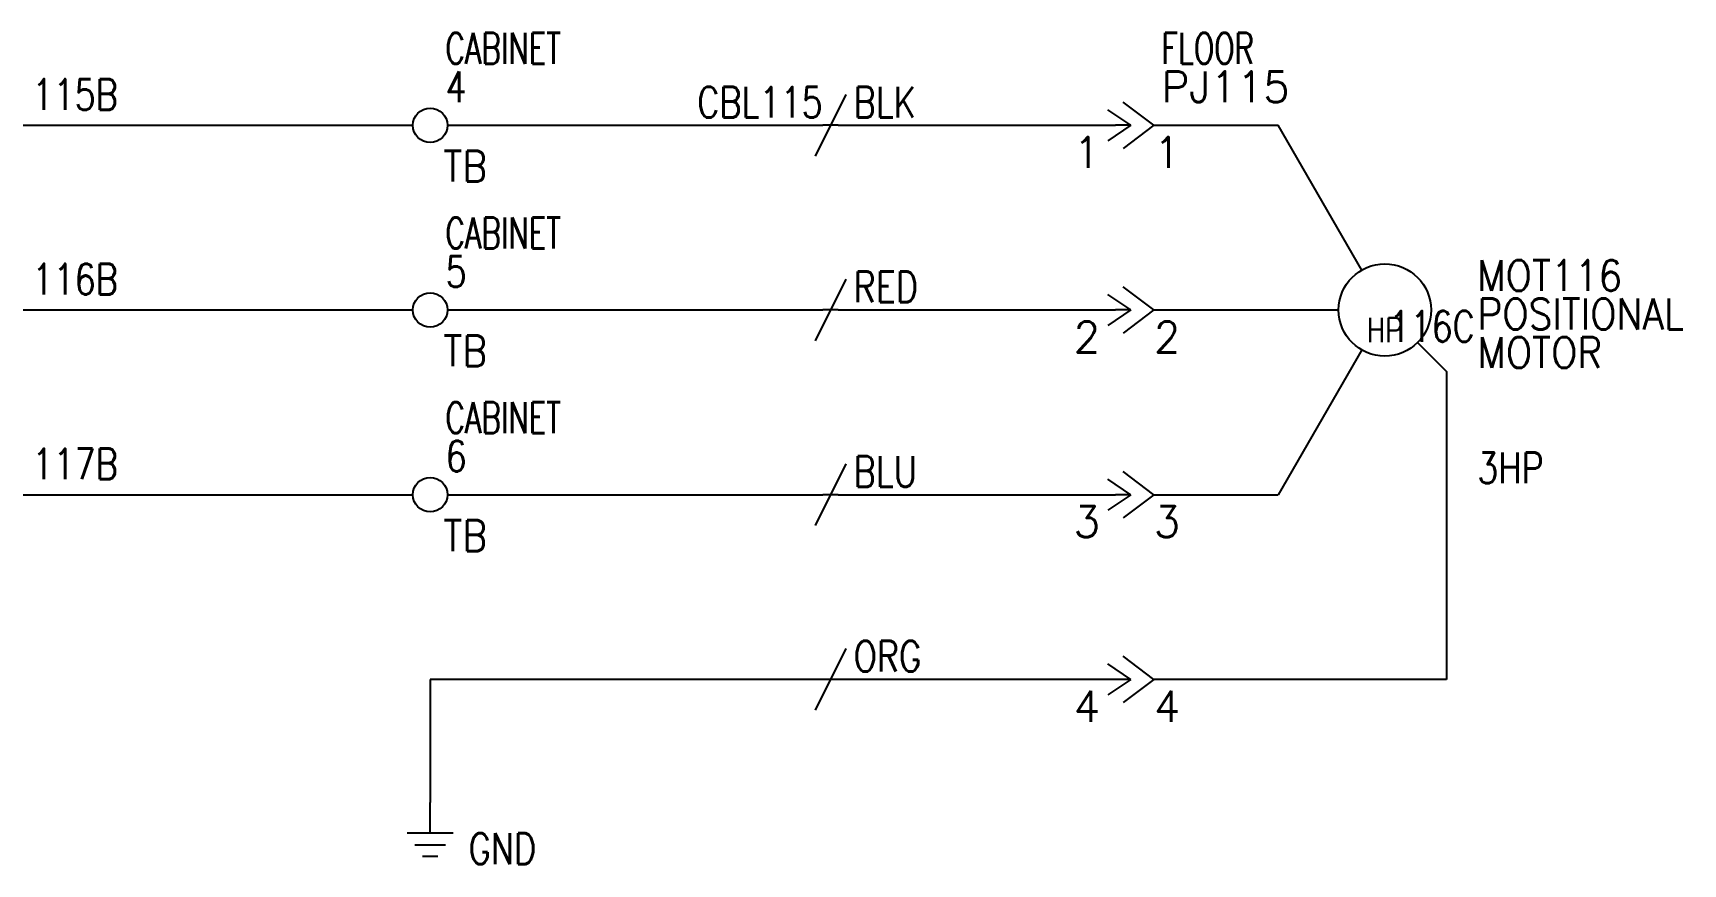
# Model space of a CAD drawing. Header units: inches. Extents: x 0 to 33.7, y 0 to 22.4.
# Drawn here: x 10.51 to 17.21, y 6.75 to 10.12 of the extents above; entities that cross this region are included whole.
import ezdxf
from ezdxf.enums import TextEntityAlignment as Align

# ---------------------------------------------------------------- set-up
doc = ezdxf.new("R2010")
doc.units = ezdxf.units.IN
doc.header["$MEASUREMENT"] = 0
for name, color, linetype in [('BLK_14AWG', 252, 'Continuous'), ('BLU_14AWG', 5, 'Continuous'), ('DESC', 1, 'Continuous'), ('LOC', 8, 'Continuous'), ('MISC', 5, 'Continuous'), ('ORG_14AWG', 40, 'Continuous'), ('RED_14AWG', 1, 'Continuous'), ('SYMS', 7, 'Continuous'), ('TAGS', 5, 'Continuous'), ('TERMS', 6, 'Continuous'), ('WIRENO', 3, 'Continuous')]:
    doc.layers.add(name, color=color, linetype=linetype)
doc.styles.add('WD', font='romans.shx')

# ---------------------------------------------------------------- blocks, each defined once
blk = doc.blocks.new('HMO13')
blk.add_circle((0, 0), 0.1875)
at = {"style": 'WD'}
for tag, p, width in [('INST', (0.3805, 0.4032), 0.7), ('LOC', (0.3805, 0.2336), 0.7), ('TAG1', (0.375, 0.0774), 0.9), ('DESC1', (0.376, -0.0789), 0.9), ('DESC2', (0.376, -0.2351), 0.9), ('DESC3', (0.376, -0.3914), 0.9), ('RATING3', (0.375, -0.5476), 0.8), ('RATING4', (0.375, -0.7039), 0.8), ('WDTAGALT', (0.375, -0.875), 0.7)]:
    blk.add_attdef(tag, p, '', height=0.125, dxfattribs=dict(at, width=width))
at = {"style": 'WD', "flags": 1}
for tag, p in [('X0TERM01', (-0.0938, 0.1624)), ('X4TERM02', (-0.1875, 0)), ('X0TERM04', (0.1326, -0.1326)), ('X0TERM03', (-0.0938, -0.1624))]:
    blk.add_attdef(tag, p, '', height=0.0125, dxfattribs=at)
at = {"linetype": 'Continuous', "style": 'WD', "flags": 9}
blk.add_attdef('ASSYCODE', text='', height=0.01, dxfattribs=at).set_placement((0, 0.125), align=Align.CENTER)
at = {"style": 'WD', "flags": 9}
blk.add_attdef('FAMILY', text='', height=0.01, dxfattribs=at).set_placement((-0.0053, 0.1698), align=Align.CENTER)
at = {"linetype": 'Continuous', "style": 'WD', "flags": 1}
for tag, p in [('MFG', (0, 0.1404)), ('CAT', (0, 0.1593))]:
    blk.add_attdef(tag, text='', height=0.01, dxfattribs=at).set_placement(p, align=Align.MIDDLE)
at = {"style": 'WD', "width": 0.8}
blk.add_attdef('RATING1', text='', height=0.1, dxfattribs=at).set_placement((0, 0), align=Align.CENTER)
blk.add_attdef('RATING2', text='', height=0.1, dxfattribs=at).set_placement((0, -0.0312), align=Align.TOP_CENTER)
blk = doc.blocks.new('WD_WNH')
at = {"linetype": 'Continuous', "style": 'WD', "width": 0.8}
blk.add_attdef('WIRENO', text='', height=0.125, dxfattribs=at).set_placement((0, 0.0625), align=Align.CENTER)
at = {"style": 'WD', "flags": 1}
for tag, p in [('W01USER', (0, 0.0781)), ('W02USER', (0, 0.0703)), ('W03USER', (0, 0.0625)), ('W04USER', (0, 0.0547)), ('W05USER', (0, 0.0469)), ('W06USER', (0, 0.0391)), ('W07USER', (0, 0.0312)), ('W08USER', (0, 0.0234)), ('W09USER', (0, 0.0156)), ('W10USER', (0, 0.0078))]:
    blk.add_attdef(tag, text='', height=0.005, dxfattribs=at).set_placement(p, align=Align.CENTER)
blk = doc.blocks.new('HT0002')
blk.add_circle((0, 0), 0.0699)
at = {"style": 'WD'}
for tag, p, width in [('INST', (0.0625, 0.4196), 0.7), ('LOC', (0.0625, 0.25), 0.7), ('DESC1', (0.0532, -0.3851), 0.8)]:
    blk.add_attdef(tag, p, '', height=0.125, dxfattribs=dict(at, width=width))
at = {"linetype": 'Continuous', "style": 'WD'}
for tag, p, height, width, flags in [('TERM01', (0.0625, 0.0938), 0.125, 0.8, 8), ('TAGSTRIP', (0.0532, -0.2288), 0.125, 0.9, 8), ('CAT', (0.2132, -0.4063), 0.1094, 0.8, 1), ('DESC2', (0.0532, -0.5413), 0.125, 0.8, 8), ('DESC3', (0.0532, -0.6976), 0.125, 0.8, 8)]:
    blk.add_attdef(tag, p, '', height=height, dxfattribs=dict(at, width=width, flags=flags))
at = {"style": 'WD', "flags": 1}
for tag, p, height in [('X2TERM01', (0, 0.0699), 0.0125), ('X2PIN01', (0.0326, 0.0839), 0.0125), ('X4TERM01', (-0.0699, 0), 0.0125), ('X4TERMDESC01', (-0.0552, -0.0229), 0.025), ('X2TERMDESC01', (-0.006, 0.0287), 0.025), ('STRIPSEQ', (0, 0), 0.00125), ('X1TERMDESC01', (0.0393, 0.007), 0.025), ('X1TERM01', (0.0699, 0), 0.0125), ('X1PIN01', (0.0868, 0.0164), 0.0125), ('X4PIN01', (-0.1138, -0.0375), 0.0125), ('LINKTERM', (0, -0.0019), 0.00125), ('X8TERM01', (0, -0.0699), 0.0125), ('X8TERMDESC01', (0, -0.0535), 0.025), ('X8PIN01', (0.0256, -0.0962), 0.0125)]:
    blk.add_attdef(tag, p, '', height=height, dxfattribs=at)
at = {"linetype": 'Continuous', "style": 'WD', "width": 0.8, "flags": 1}
blk.add_attdef('MFG', text='', height=0.1094, dxfattribs=at).set_placement((0.0882, -0.4063), align=Align.RIGHT)
at = {"style": 'WD', "width": 0.7, "flags": 1}
blk.add_attdef('ASSYCODE', (0.0625, -0.2812), '', height=0.01, dxfattribs=at)
blk = doc.blocks.new('HC01PJ')
for p, q in [((0.0625, 0), (-0.0625, 0.0938)), ((-0.0312, 0), (-0.125, 0.0625)), ((-0.0312, 0), (-0.125, -0.0625)), ((-0.0312, 0), (-0.0938, 0)), ((0.0625, 0), (-0.0625, -0.0938))]:
    blk.add_line(p, q)
at = {"style": 'WD', "width": 0.7}
for tag, p in [('DESC1', (-0.0312, 0.4062)), ('DESC2', (-0.0312, 0.25))]:
    blk.add_attdef(tag, text='', height=0.125, dxfattribs=at).set_placement(p, align=Align.RIGHT)
for tag, p in [('INST', (0.0938, 0.4062)), ('LOC', (0.0938, 0.25))]:
    blk.add_attdef(tag, p, '', height=0.125, dxfattribs=at)
at = {"style": 'WD'}
for tag, p, height in [('TAG1', (0.0938, 0.0938), 0.125), ('X2LINK', (-0.0625, 0.125), 0.01), ('X8LINK', (-0.0625, -0.125), 0.01)]:
    blk.add_attdef(tag, p, '', height=height, dxfattribs=at)
for tag, p, height, flags in [('FAMILY', (0.0484, 0.1211), 0.01, 9), ('X4TERMDESC01', (-0.1061, 0.0218), 0.01, 1), ('X4TERM01', (-0.0938, 0), 0.0125, 1), ('X1TERM02', (0.0625, 0), 0.0125, 1), ('X1TERMDESC02', (0.0672, 0.0164), 0.01, 1)]:
    blk.add_attdef(tag, p, '', height=height, dxfattribs=dict(at, flags=flags))
at = {"linetype": 'Continuous', "style": 'WD', "flags": 9}
for tag, p in [('MFG', (0.0715, 0.0575)), ('CAT', (0.0735, 0.0769)), ('ASSYCODE', (0.0668, 0.0437))]:
    blk.add_attdef(tag, text='', height=0.01, dxfattribs=at).set_placement(p, align=Align.CENTER)
at = {"linetype": 'Continuous', "style": 'WD', "flags": 8}
blk.add_attdef('TERM01', text='', height=0.125, dxfattribs=at).set_placement((-0.1562, -0.047), align=Align.TOP_RIGHT)
blk.add_attdef('TERM02', text='', height=0.125, dxfattribs=at).set_placement((0.0625, -0.047), align=Align.TOP_LEFT)
blk = doc.blocks.new('HC02PJ')
for p, q in [((0.0625, 0), (-0.0625, 0.0938)), ((-0.0312, 0), (-0.125, 0.0625)), ((-0.0312, 0), (-0.125, -0.0625)), ((-0.0312, 0), (-0.0938, 0)), ((0.0625, 0), (-0.0625, -0.0938))]:
    blk.add_line(p, q)
at = {"style": 'WD', "width": 0.7}
for tag, p in [('DESC1', (-0.0312, 0.4062)), ('DESC2', (-0.0312, 0.25))]:
    blk.add_attdef(tag, text='', height=0.125, dxfattribs=at).set_placement(p, align=Align.RIGHT)
for tag, p in [('INST', (0.0938, 0.4062)), ('LOC', (0.0938, 0.25))]:
    blk.add_attdef(tag, p, '', height=0.125, dxfattribs=at)
at = {"style": 'WD'}
for tag, p, height in [('TAG2', (0.0938, 0.0938), 0.125), ('X2LINK', (-0.0625, 0.125), 0.01), ('X8LINK', (-0.0625, -0.125), 0.01)]:
    blk.add_attdef(tag, p, '', height=height, dxfattribs=at)
for tag, p, height, flags in [('FAMILY', (0.0484, 0.1211), 0.01, 9), ('X4TERMDESC01', (-0.1126, 0.0188), 0.01, 1), ('X4TERM01', (-0.0938, 0), 0.0125, 1), ('X1TERM02', (0.0625, 0), 0.0125, 1), ('X1TERMDESC02', (0.0672, 0.0141), 0.01, 1)]:
    blk.add_attdef(tag, p, '', height=height, dxfattribs=dict(at, flags=flags))
at = {"linetype": 'Continuous', "style": 'WD', "flags": 8}
blk.add_attdef('TERM01', text='', height=0.125, dxfattribs=at).set_placement((-0.1562, -0.047), align=Align.TOP_RIGHT)
blk.add_attdef('TERM02', text='', height=0.125, dxfattribs=at).set_placement((0.0625, -0.047), align=Align.TOP_LEFT)
blk = doc.blocks.new('HW01')
for p, q in [((0.0625, 0.125), (-0.0625, -0.125)), ((0.0312, 0), (-0.0312, 0))]:
    blk.add_line(p, q)
at = {"style": 'WD', "width": 0.7, "flags": 1}
for tag, p in [('INST', (0, 0.3571)), ('LOC', (0, 0.1875)), ('XREF', (0, -0.3)), ('DESC1', (0, -0.4563)), ('DESC2', (0, -0.6125))]:
    blk.add_attdef(tag, text='', height=0.125, dxfattribs=at).set_placement(p, align=Align.CENTER)
at = {"style": 'WD', "width": 0.8}
blk.add_attdef('TAG1', text='', height=0.125, dxfattribs=at).set_placement((-0.0312, 0.0312), align=Align.RIGHT)
at = {"style": 'WD'}
for tag, p in [('X2LINK', (0, 0.125)), ('X8LINK', (0, -0.125))]:
    blk.add_attdef(tag, p, '', height=0.01, dxfattribs=at)
at = {"style": 'WD', "width": 0.8}
blk.add_attdef('RATING1', (0.0938, 0.0312), '', height=0.125, dxfattribs=at)
at = {"style": 'WD', "flags": 9}
blk.add_attdef('FAMILY', text='', height=0.01, dxfattribs=at).set_placement((0.0234, 0.1181), align=Align.CENTER)
at = {"style": 'WD', "flags": 1}
for tag, p in [('X4TERM01', (-0.0312, 0)), ('X1TERM01', (0.0312, 0))]:
    blk.add_attdef(tag, p, '', height=0.0125, dxfattribs=at)
at = {"linetype": 'Continuous', "style": 'WD', "flags": 9}
blk.add_attdef('ASSYCODE', text='', height=0.01, dxfattribs=at).set_placement((0.0286, 0.042), align=Align.CENTER)
at = {"style": 'WD', "width": 0.8, "flags": 1}
blk.add_attdef('MFG', text='', height=0.0938, dxfattribs=at).set_placement((-0.125, -0.0312), align=Align.TOP_RIGHT)
blk.add_attdef('CAT', text='', height=0.0938, dxfattribs=at).set_placement((0.0312, -0.0312), align=Align.TOP_LEFT)
blk = doc.blocks.new('HW02')
for p, q in [((0.0625, 0.125), (-0.0625, -0.125)), ((0.0312, 0), (-0.0312, 0))]:
    blk.add_line(p, q)
at = {"style": 'WD', "width": 0.7, "flags": 1}
for tag, p in [('INST', (0, 0.3571)), ('LOC', (0, 0.1875)), ('XREF', (0, -0.3)), ('DESC1', (0, -0.4563)), ('DESC2', (0, -0.6125))]:
    blk.add_attdef(tag, text='', height=0.125, dxfattribs=at).set_placement(p, align=Align.CENTER)
at = {"style": 'WD', "width": 0.8}
blk.add_attdef('TAG2', text='', height=0.125, dxfattribs=at).set_placement((-0.0312, 0.0312), align=Align.RIGHT)
at = {"style": 'WD'}
for tag, p in [('X2LINK', (0, 0.125)), ('X8LINK', (0, -0.125))]:
    blk.add_attdef(tag, p, '', height=0.01, dxfattribs=at)
at = {"style": 'WD', "width": 0.8}
blk.add_attdef('RATING1', (0.0938, 0.0312), '', height=0.125, dxfattribs=at)
at = {"style": 'WD', "flags": 9}
blk.add_attdef('FAMILY', text='', height=0.01, dxfattribs=at).set_placement((0.0234, 0.1181), align=Align.CENTER)
at = {"style": 'WD', "flags": 1}
for tag, p in [('X4TERM01', (-0.0312, 0)), ('X1TERM01', (0.0312, 0))]:
    blk.add_attdef(tag, p, '', height=0.0125, dxfattribs=at)
blk = doc.blocks.new('VGND2')
for p, q in [((0, -0.125), (0, 0)), ((0.09375, -0.125), (-0.09375, -0.125)), ((-0.0625, -0.171875), (0.0625, -0.171875)), ((-0.03125, -0.21875), (0.03125, -0.21875))]:
    blk.add_line(p, q)
at = {"style": 'WD', "width": 0.8}
for tag, p in [('INST', (0.15625, 0.125)), ('LOC', (0.15625, -0.03125)), ('TAG1', (0.15625, -0.1875)), ('DESC1', (0.15625, -0.34375)), ('DESC2', (0.15625, -0.5))]:
    blk.add_attdef(tag, text='', height=0.125, dxfattribs=at).set_placement(p, align=Align.MIDDLE_LEFT)
at = {"style": 'WD', "flags": 1}
for tag in ['ASSYCODE', 'X2TERM01', 'CAT', 'FAMILY', 'MFG']:
    blk.add_attdef(tag, (0, 0), '', height=0.01, dxfattribs=at)

msp = doc.modelspace()

# ---------------------------------------------------------------- linework, layer by layer
at = {"layer": 'BLK_14AWG'}
for p, q in [((9.3125, 9.75), (12.0551, 9.75)), ((12.1949, 9.75), (13.7188, 9.75)), ((13.7812, 9.75), (14.9062, 9.75)), ((15.0625, 9.75), (15.567, 9.75)), ((15.9062, 9.1624), (15.567, 9.75)), ((9.3125, 9), (12.0551, 9)), ((15.0625, 9), (15.8125, 9)), ((16.1326, 8.8674), (16.25, 8.75)), ((15.9062, 8.8376), (15.567, 8.25)), ((16.25, 8.75), (16.25, 7.5)), ((9.3125, 8.25), (12.0551, 8.25)), ((15.0625, 8.25), (15.567, 8.25)), ((16.25, 7.5), (15.0625, 7.5))]:
    msp.add_line(p, q, dxfattribs=at)
at = {"layer": 'BLU_14AWG'}
for p, q in [((12.1949, 8.25), (13.7188, 8.25)), ((13.7812, 8.25), (14.9062, 8.25))]:
    msp.add_line(p, q, dxfattribs=at)
at = {"layer": 'ORG_14AWG'}
for p, q in [((12.125, 7.5), (12.125, 7)), ((13.7188, 7.5), (12.125, 7.5)), ((14.9062, 7.5), (13.7812, 7.5))]:
    msp.add_line(p, q, dxfattribs=at)
at = {"layer": 'RED_14AWG'}
for p, q in [((12.1949, 9), (13.7188, 9)), ((13.7812, 9), (14.9062, 9))]:
    msp.add_line(p, q, dxfattribs=at)

# ---------------------------------------------------------------- block references
at = {"layer": 'SYMS'}
ref = msp.add_blockref('HT0002', (12.125, 9.75), dxfattribs=at)
ref.add_attrib('TERM01', '4', (12.1875, 9.8438), dxfattribs={"layer": 'TERMS', "linetype": 'Continuous', "height": 0.125, "style": 'WD', "width": 0.8, "flags": 8})
ref.add_attrib('LOC', 'CABINET', (12.1875, 10), dxfattribs={"layer": 'LOC', "height": 0.125, "style": 'WD', "width": 0.7})
ref.add_attrib('TAGSTRIP', 'TB', (12.1782, 9.5212), dxfattribs={"layer": 'TAGS', "linetype": 'Continuous', "height": 0.125, "style": 'WD', "width": 0.9, "flags": 8})
ref = msp.add_blockref('HC01PJ', (15, 9.75), dxfattribs=at)
ref.add_attrib('LOC', 'FLOOR', (15.0938, 10), dxfattribs={"layer": 'LOC', "height": 0.125, "style": 'WD', "width": 0.7})
ref.add_attrib('TAG1', 'PJ115', (15.0938, 9.8438), dxfattribs={"layer": 'TAGS', "height": 0.125, "style": 'WD'})
ref.add_attrib('TERM01', '1', dxfattribs={"layer": 'TERMS', "linetype": 'Continuous', "height": 0.125, "style": 'WD', "flags": 8}).set_placement((14.8438, 9.703), align=Align.TOP_RIGHT)
ref.add_attrib('TERM02', '1', dxfattribs={"layer": 'TERMS', "linetype": 'Continuous', "height": 0.125, "style": 'WD', "flags": 8}).set_placement((15.0625, 9.703), align=Align.TOP_LEFT)
ref = msp.add_blockref('HW01', (13.75, 9.75), dxfattribs=at)
ref.add_attrib('RATING1', 'BLK', (13.8438, 9.7812), dxfattribs={"layer": 'MISC', "height": 0.125, "style": 'WD', "width": 0.8})
ref.add_attrib('TAG1', 'CBL115', dxfattribs={"layer": 'TAGS', "height": 0.125, "style": 'WD', "width": 0.8}).set_placement((13.7188, 9.7812), align=Align.RIGHT)
ref = msp.add_blockref('HT0002', (12.125, 9), dxfattribs=at)
ref.add_attrib('TERM01', '5', (12.1875, 9.0938), dxfattribs={"layer": 'TERMS', "linetype": 'Continuous', "height": 0.125, "style": 'WD', "width": 0.8, "flags": 8})
ref.add_attrib('LOC', 'CABINET', (12.1875, 9.25), dxfattribs={"layer": 'LOC', "height": 0.125, "style": 'WD', "width": 0.7})
ref.add_attrib('TAGSTRIP', 'TB', (12.1782, 8.7712), dxfattribs={"layer": 'TAGS', "linetype": 'Continuous', "height": 0.125, "style": 'WD', "width": 0.9, "flags": 8})
ref = msp.add_blockref('HMO13', (16, 9), dxfattribs=at)
ref.add_attrib('RATING4', '3HP', (16.375, 8.2961), dxfattribs={"layer": 'MISC', "height": 0.125, "style": 'WD', "width": 0.8})
ref.add_attrib('RATING2', 'HP', dxfattribs={"layer": 'MISC', "height": 0.1, "style": 'WD', "width": 0.8}).set_placement((16, 8.9688), align=Align.TOP_CENTER)
ref.add_attrib('DESC1', 'POSITIONAL', (16.376, 8.9211), dxfattribs={"layer": 'DESC', "height": 0.125, "style": 'WD', "width": 0.9})
ref.add_attrib('DESC2', 'MOTOR', (16.376, 8.7649), dxfattribs={"layer": 'DESC', "height": 0.125, "style": 'WD', "width": 0.9})
ref.add_attrib('TAG1', 'MOT116', (16.375, 9.0774), dxfattribs={"layer": 'TAGS', "height": 0.125, "style": 'WD', "width": 0.9})
ref = msp.add_blockref('HW02', (13.75, 9), dxfattribs=at)
ref.add_attrib('RATING1', 'RED', (13.8438, 9.0312), dxfattribs={"layer": 'MISC', "height": 0.125, "style": 'WD', "width": 0.8})
ref = msp.add_blockref('HC02PJ', (15, 9), dxfattribs=at)
ref.add_attrib('TERM01', '2', dxfattribs={"layer": 'TERMS', "linetype": 'Continuous', "height": 0.125, "style": 'WD', "flags": 8}).set_placement((14.8438, 8.953), align=Align.TOP_RIGHT)
ref.add_attrib('TERM02', '2', dxfattribs={"layer": 'TERMS', "linetype": 'Continuous', "height": 0.125, "style": 'WD', "flags": 8}).set_placement((15.0625, 8.953), align=Align.TOP_LEFT)
ref = msp.add_blockref('HT0002', (12.125, 8.25), dxfattribs=at)
ref.add_attrib('TERM01', '6', (12.1875, 8.3438), dxfattribs={"layer": 'TERMS', "linetype": 'Continuous', "height": 0.125, "style": 'WD', "width": 0.8, "flags": 8})
ref.add_attrib('LOC', 'CABINET', (12.1875, 8.5), dxfattribs={"layer": 'LOC', "height": 0.125, "style": 'WD', "width": 0.7})
ref.add_attrib('TAGSTRIP', 'TB', (12.1782, 8.0212), dxfattribs={"layer": 'TAGS', "linetype": 'Continuous', "height": 0.125, "style": 'WD', "width": 0.9, "flags": 8})
ref = msp.add_blockref('HW02', (13.75, 8.25), dxfattribs=at)
ref.add_attrib('RATING1', 'BLU', (13.8438, 8.2812), dxfattribs={"layer": 'MISC', "height": 0.125, "style": 'WD', "width": 0.8})
ref = msp.add_blockref('HC02PJ', (15, 8.25), dxfattribs=at)
ref.add_attrib('TERM01', '3', dxfattribs={"layer": 'TERMS', "linetype": 'Continuous', "height": 0.125, "style": 'WD', "flags": 8}).set_placement((14.8438, 8.203), align=Align.TOP_RIGHT)
ref.add_attrib('TERM02', '3', dxfattribs={"layer": 'TERMS', "linetype": 'Continuous', "height": 0.125, "style": 'WD', "flags": 8}).set_placement((15.0625, 8.203), align=Align.TOP_LEFT)
ref = msp.add_blockref('HW02', (13.75, 7.5), dxfattribs=at)
ref.add_attrib('RATING1', 'ORG', (13.8438, 7.5312), dxfattribs={"layer": 'MISC', "height": 0.125, "style": 'WD', "width": 0.8})
ref = msp.add_blockref('HC02PJ', (15, 7.5), dxfattribs=at)
ref.add_attrib('TERM01', '4', dxfattribs={"layer": 'TERMS', "linetype": 'Continuous', "height": 0.125, "style": 'WD', "flags": 8}).set_placement((14.8438, 7.453), align=Align.TOP_RIGHT)
ref.add_attrib('TERM02', '4', dxfattribs={"layer": 'TERMS', "linetype": 'Continuous', "height": 0.125, "style": 'WD', "flags": 8}).set_placement((15.0625, 7.453), align=Align.TOP_LEFT)
ref = msp.add_blockref('VGND2', (12.125, 7), dxfattribs=at)
ref.add_attrib('TAG1', 'GND', dxfattribs={"layer": 'TAGS', "height": 0.125, "style": 'WD', "width": 0.8}).set_placement((12.2812, 6.8125), align=Align.MIDDLE_LEFT)
at = {"layer": 'WIRENO'}
ref = msp.add_blockref('WD_WNH', (10.6838, 9.75), dxfattribs=at)
ref.add_attrib('WIRENO', '115B', dxfattribs={"linetype": 'Continuous', "height": 0.125, "style": 'WD', "width": 0.8}).set_placement((10.6838, 9.8125), align=Align.CENTER)
ref = msp.add_blockref('WD_WNH', (10.6838, 9), dxfattribs=at)
ref.add_attrib('WIRENO', '116B', dxfattribs={"linetype": 'Continuous', "height": 0.125, "style": 'WD', "width": 0.8}).set_placement((10.6838, 9.0625), align=Align.CENTER)
ref = msp.add_blockref('WD_WNH', (16.1913, 8.8087), dxfattribs=at)
ref.add_attrib('WIRENO', '116C', dxfattribs={"linetype": 'Continuous', "height": 0.125, "style": 'WD', "width": 0.8}).set_placement((16.1913, 8.8712), align=Align.CENTER)
ref = msp.add_blockref('WD_WNH', (10.6838, 8.25), dxfattribs=at)
ref.add_attrib('WIRENO', '117B', dxfattribs={"linetype": 'Continuous', "height": 0.125, "style": 'WD', "width": 0.8}).set_placement((10.6838, 8.3125), align=Align.CENTER)

doc.saveas('drawing.dxf')
